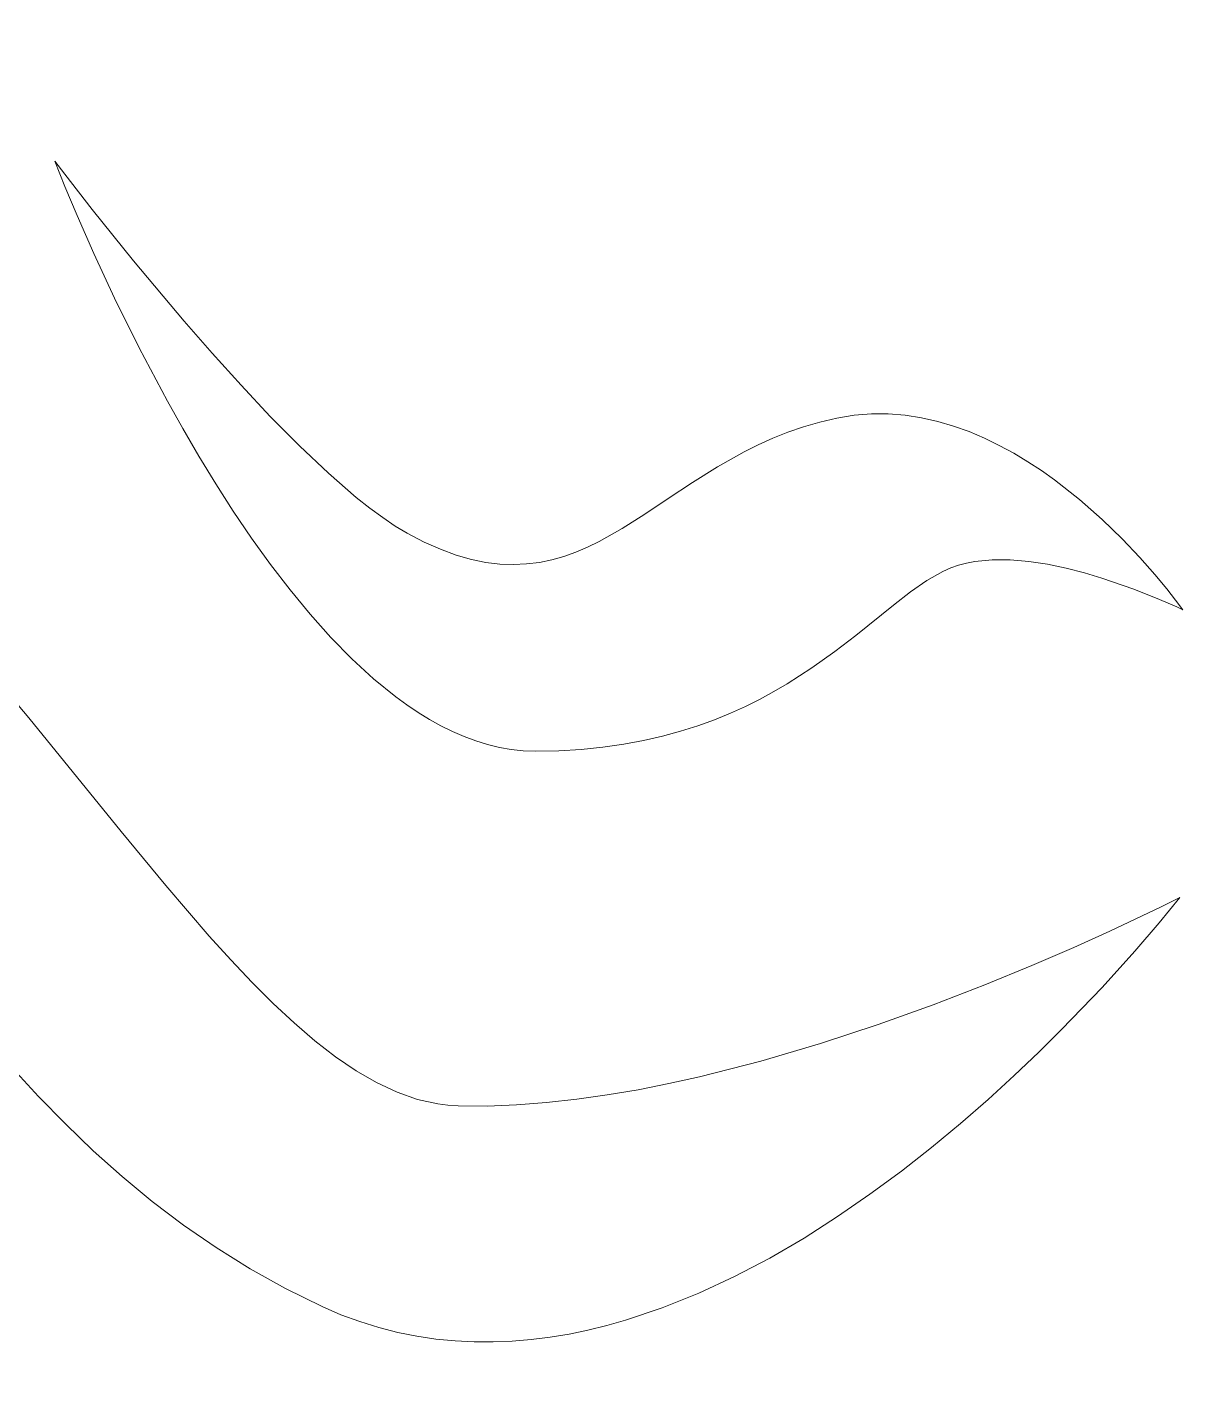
# Model space of a CAD drawing. Header units: millimetres. Extents: x -2221 to -1111, y -254 to 266.
# Drawn here: x -2125.27 to -2105.39, y -27.58 to -4.82 of the extents above; entities that cross this region are included whole.
import ezdxf

# ---------------------------------------------------------------- set-up
doc = ezdxf.new("R2010")
doc.units = ezdxf.units.MM
doc.header["$MEASUREMENT"] = 0
doc.layers.add('layer 1', color=7, linetype='Continuous')

msp = doc.modelspace()

# ---------------------------------------------------------------- linework, layer by layer
at = {"layer": 'layer 1', "lineweight": 9}
msp.add_open_spline([(-2022.148, 19.0449), (-2022.148, 19.0449), (-2022.148, 12.9691), (-2022.148, 12.9691), (-2022.148, 12.9691), (-2067.6971, 12.6042), (-2065.7915, -50.8422), (-2022.148, -50.4911), (-2022.148, -50.4911), (-2022.148, -50.4911), (-2022.148, -55.3762), (-2022.148, -55.3762), (-2022.148, -55.3762), (-2022.148, -55.3762), (-2064.4327, -55.3762), (-2064.4327, -55.3762), (-2064.4327, -55.3762), (-2064.4327, -55.3762), (-2064.4327, -52.3762), (-2064.4327, -52.3762), (-2064.4327, -52.3762), (-2064.4327, -52.3762), (-2081.3465, -52.3762), (-2081.3465, -52.3762), (-2081.3465, -52.3762), (-2081.3465, -52.3762), (-2081.3465, -55.3762), (-2081.3465, -55.3762), (-2081.3465, -55.3762), (-2081.3465, -55.3762), (-2110.9458, -55.3762), (-2110.9458, -55.3762), (-2110.9458, -55.3762), (-2110.9458, -55.3762), (-2110.9458, -52.3762), (-2110.9458, -52.3762), (-2110.9458, -52.3762), (-2110.9458, -52.3762), (-2127.8597, -52.3762), (-2127.8597, -52.3762), (-2127.8597, -52.3762), (-2127.8597, -52.3762), (-2127.8597, -55.3762), (-2127.8597, -55.3762), (-2127.8597, -55.3762), (-2127.8597, -55.3762), (-2157.459, -55.3762), (-2157.459, -55.3762)], degree=3, knots=[0, 0, 0, 0, 0.0769231, 0.0769231, 0.0769231, 0.0769231, 0.1538462, 0.1538462, 0.1538462, 0.1538462, 0.2307692, 0.2307692, 0.2307692, 0.2307692, 0.3076923, 0.3076923, 0.3076923, 0.3076923, 0.3846154, 0.3846154, 0.3846154, 0.3846154, 0.4615385, 0.4615385, 0.4615385, 0.4615385, 0.5384615, 0.5384615, 0.5384615, 0.5384615, 0.6153846, 0.6153846, 0.6153846, 0.6153846, 0.6923077, 0.6923077, 0.6923077, 0.6923077, 0.7692308, 0.7692308, 0.7692308, 0.7692308, 0.8461538, 0.8461538, 0.8461538, 0.8461538, 1, 1, 1, 1], dxfattribs=at)
at = {"layer": 'layer 1', "color": 250, "lineweight": 9}
for points, knots in [([(-2124.8019, -7.0889), (-2124.8019, -7.0889), (-2124.6306, -7.5172), (-2124.6306, -7.5172), (-2124.6306, -7.5172), (-2124.6306, -7.5172), (-2124.4237, -8.0088), (-2124.4237, -8.0088), (-2124.4237, -8.0088), (-2124.4237, -8.0088), (-2124.1419, -8.6466), (-2124.1419, -8.6466), (-2124.1419, -8.6466), (-2124.1419, -8.6466), (-2123.7906, -9.4011), (-2123.7906, -9.4011), (-2123.7906, -9.4011), (-2123.7906, -9.4011), (-2123.3743, -10.2432), (-2123.3743, -10.2432), (-2123.3743, -10.2432), (-2123.3743, -10.2432), (-2122.8977, -11.1438), (-2122.8977, -11.1438), (-2122.8977, -11.1438), (-2122.8977, -11.1438), (-2122.6382, -11.6069), (-2122.6382, -11.6069), (-2122.6382, -11.6069), (-2122.6382, -11.6069), (-2122.3655, -12.0735), (-2122.3655, -12.0735), (-2122.3655, -12.0735), (-2122.3655, -12.0735), (-2122.0802, -12.5404), (-2122.0802, -12.5404), (-2122.0802, -12.5404), (-2122.0802, -12.5404), (-2121.7828, -13.0033), (-2121.7828, -13.0033), (-2121.7828, -13.0033), (-2121.7828, -13.0033), (-2121.4738, -13.4591), (-2121.4738, -13.4591), (-2121.4738, -13.4591), (-2121.4738, -13.4591), (-2121.1536, -13.9039), (-2121.1536, -13.9039), (-2121.1536, -13.9039), (-2121.1536, -13.9039), (-2120.8236, -14.3341), (-2120.8236, -14.3341), (-2120.8236, -14.3341), (-2120.8236, -14.3341), (-2120.4836, -14.7461), (-2120.4836, -14.7461), (-2120.4836, -14.7461), (-2120.4836, -14.7461), (-2120.1346, -15.1361), (-2120.1346, -15.1361), (-2120.1346, -15.1361), (-2120.1346, -15.1361), (-2119.7771, -15.5005), (-2119.7771, -15.5005), (-2119.7771, -15.5005), (-2119.7771, -15.5005), (-2119.4116, -15.8358), (-2119.4116, -15.8358), (-2119.4116, -15.8358), (-2119.4116, -15.8358), (-2119.0389, -16.1382), (-2119.0389, -16.1382), (-2119.0389, -16.1382), (-2119.0389, -16.1382), (-2118.8497, -16.2759), (-2118.8497, -16.2759), (-2118.8497, -16.2759), (-2118.8497, -16.2759), (-2118.6592, -16.4041), (-2118.6592, -16.4041), (-2118.6592, -16.4041), (-2118.6592, -16.4041), (-2118.467, -16.5222), (-2118.467, -16.5222), (-2118.467, -16.5222), (-2118.467, -16.5222), (-2118.2736, -16.6299), (-2118.2736, -16.6299), (-2118.2736, -16.6299), (-2118.2736, -16.6299), (-2118.0785, -16.7264), (-2118.0785, -16.7264), (-2118.0785, -16.7264), (-2118.0785, -16.7264), (-2117.8823, -16.8118), (-2117.8823, -16.8118), (-2117.8823, -16.8118), (-2117.8823, -16.8118), (-2117.6849, -16.8852), (-2117.6849, -16.8852), (-2117.6849, -16.8852), (-2117.6849, -16.8852), (-2117.4862, -16.9462), (-2117.4862, -16.9462), (-2117.4862, -16.9462), (-2117.4862, -16.9462), (-2117.2864, -16.9947), (-2117.2864, -16.9947), (-2117.2864, -16.9947), (-2117.2864, -16.9947), (-2117.0856, -17.0296), (-2117.0856, -17.0296), (-2117.0856, -17.0296), (-2117.0856, -17.0296), (-2116.884, -17.0509), (-2116.884, -17.0509), (-2116.884, -17.0509), (-2116.884, -17.0509), (-2116.6814, -17.0582), (-2116.6814, -17.0582), (-2116.6814, -17.0582), (-2116.6814, -17.0582), (-2116.2829, -17.0504), (-2116.2829, -17.0504), (-2116.2829, -17.0504), (-2116.2829, -17.0504), (-2115.901, -17.0278), (-2115.901, -17.0278), (-2115.901, -17.0278), (-2115.901, -17.0278), (-2115.5354, -16.991), (-2115.5354, -16.991), (-2115.5354, -16.991), (-2115.5354, -16.991), (-2115.1851, -16.9411), (-2115.1851, -16.9411), (-2115.1851, -16.9411), (-2115.1851, -16.9411), (-2114.85, -16.8792), (-2114.85, -16.8792), (-2114.85, -16.8792), (-2114.85, -16.8792), (-2114.5294, -16.8058), (-2114.5294, -16.8058), (-2114.5294, -16.8058), (-2114.5294, -16.8058), (-2114.223, -16.722), (-2114.223, -16.722), (-2114.223, -16.722), (-2114.223, -16.722), (-2113.9296, -16.6289), (-2113.9296, -16.6289), (-2113.9296, -16.6289), (-2113.9296, -16.6289), (-2113.6494, -16.5272), (-2113.6494, -16.5272), (-2113.6494, -16.5272), (-2113.6494, -16.5272), (-2113.3816, -16.4177), (-2113.3816, -16.4177), (-2113.3816, -16.4177), (-2113.3816, -16.4177), (-2113.1254, -16.3015), (-2113.1254, -16.3015), (-2113.1254, -16.3015), (-2113.1254, -16.3015), (-2112.8805, -16.1795), (-2112.8805, -16.1795), (-2112.8805, -16.1795), (-2112.8805, -16.1795), (-2112.6467, -16.0527), (-2112.6467, -16.0527), (-2112.6467, -16.0527), (-2112.6467, -16.0527), (-2112.4227, -15.9217), (-2112.4227, -15.9217), (-2112.4227, -15.9217), (-2112.4227, -15.9217), (-2112.0033, -15.6515), (-2112.0033, -15.6515), (-2112.0033, -15.6515), (-2112.0033, -15.6515), (-2111.6183, -15.3759), (-2111.6183, -15.3759), (-2111.6183, -15.3759), (-2111.6183, -15.3759), (-2111.2635, -15.1028), (-2111.2635, -15.1028), (-2111.2635, -15.1028), (-2111.2635, -15.1028), (-2110.627, -14.5916), (-2110.627, -14.5916), (-2110.627, -14.5916), (-2110.627, -14.5916), (-2110.3368, -14.3684), (-2110.3368, -14.3684), (-2110.3368, -14.3684), (-2110.3368, -14.3684), (-2110.0594, -14.1767), (-2110.0594, -14.1767), (-2110.0594, -14.1767), (-2110.0594, -14.1767), (-2109.7906, -14.0231), (-2109.7906, -14.0231), (-2109.7906, -14.0231), (-2109.7906, -14.0231), (-2109.658, -13.9632), (-2109.658, -13.9632), (-2109.658, -13.9632), (-2109.658, -13.9632), (-2109.5261, -13.9156), (-2109.5261, -13.9156), (-2109.5261, -13.9156), (-2109.5261, -13.9156), (-2109.3914, -13.88), (-2109.3914, -13.88), (-2109.3914, -13.88), (-2109.3914, -13.88), (-2109.2516, -13.8531), (-2109.2516, -13.8531), (-2109.2516, -13.8531), (-2109.2516, -13.8531), (-2108.9592, -13.8245), (-2108.9592, -13.8245), (-2108.9592, -13.8245), (-2108.9592, -13.8245), (-2108.6536, -13.8256), (-2108.6536, -13.8256), (-2108.6536, -13.8256), (-2108.6536, -13.8256), (-2108.3397, -13.8522), (-2108.3397, -13.8522), (-2108.3397, -13.8522), (-2108.3397, -13.8522), (-2108.023, -13.9004), (-2108.023, -13.9004), (-2108.023, -13.9004), (-2108.023, -13.9004), (-2107.7078, -13.9659), (-2107.7078, -13.9659), (-2107.7078, -13.9659), (-2107.7078, -13.9659), (-2107.3991, -14.0445), (-2107.3991, -14.0445), (-2107.3991, -14.0445), (-2107.3991, -14.0445), (-2107.1022, -14.1326), (-2107.1022, -14.1326), (-2107.1022, -14.1326), (-2107.1022, -14.1326), (-2106.5625, -14.3196), (-2106.5625, -14.3196), (-2106.5625, -14.3196), (-2106.5625, -14.3196), (-2106.1281, -14.4937), (-2106.1281, -14.4937), (-2106.1281, -14.4937), (-2106.1281, -14.4937), (-2105.8387, -14.6225), (-2105.8387, -14.6225), (-2105.8387, -14.6225), (-2105.8387, -14.6225), (-2105.7333, -14.6727), (-2105.7333, -14.6727), (-2105.7333, -14.6727), (-2105.7333, -14.6727), (-2105.8561, -14.5063), (-2105.8561, -14.5063), (-2105.8561, -14.5063), (-2105.8561, -14.5063), (-2106.0046, -14.3171), (-2106.0046, -14.3171), (-2106.0046, -14.3171), (-2106.0046, -14.3171), (-2106.2065, -14.0734), (-2106.2065, -14.0734), (-2106.2065, -14.0734), (-2106.2065, -14.0734), (-2106.4587, -13.788), (-2106.4587, -13.788), (-2106.4587, -13.788), (-2106.4587, -13.788), (-2106.7577, -13.4731), (-2106.7577, -13.4731), (-2106.7577, -13.4731), (-2106.7577, -13.4731), (-2107.0999, -13.1412), (-2107.0999, -13.1412), (-2107.0999, -13.1412), (-2107.0999, -13.1412), (-2107.4822, -12.8048), (-2107.4822, -12.8048), (-2107.4822, -12.8048), (-2107.4822, -12.8048), (-2107.9014, -12.476), (-2107.9014, -12.476), (-2107.9014, -12.476), (-2107.9014, -12.476), (-2108.1237, -12.3182), (-2108.1237, -12.3182), (-2108.1237, -12.3182), (-2108.1237, -12.3182), (-2108.3539, -12.1672), (-2108.3539, -12.1672), (-2108.3539, -12.1672), (-2108.3539, -12.1672), (-2108.5916, -12.0242), (-2108.5916, -12.0242), (-2108.5916, -12.0242), (-2108.5916, -12.0242), (-2108.8363, -11.891), (-2108.8363, -11.891), (-2108.8363, -11.891), (-2108.8363, -11.891), (-2109.0877, -11.769), (-2109.0877, -11.769), (-2109.0877, -11.769), (-2109.0877, -11.769), (-2109.3454, -11.6597), (-2109.3454, -11.6597), (-2109.3454, -11.6597), (-2109.3454, -11.6597), (-2109.6086, -11.5647), (-2109.6086, -11.5647), (-2109.6086, -11.5647), (-2109.6086, -11.5647), (-2109.8776, -11.4856), (-2109.8776, -11.4856), (-2109.8776, -11.4856), (-2109.8776, -11.4856), (-2110.1513, -11.4239), (-2110.1513, -11.4239), (-2110.1513, -11.4239), (-2110.1513, -11.4239), (-2110.4297, -11.3813), (-2110.4297, -11.3813), (-2110.4297, -11.3813), (-2110.4297, -11.3813), (-2110.7121, -11.3592), (-2110.7121, -11.3592), (-2110.7121, -11.3592), (-2110.7121, -11.3592), (-2110.9982, -11.359), (-2110.9982, -11.359), (-2110.9982, -11.359), (-2110.9982, -11.359), (-2111.2875, -11.3824), (-2111.2875, -11.3824), (-2111.2875, -11.3824), (-2111.2875, -11.3824), (-2111.5799, -11.4312), (-2111.5799, -11.4312), (-2111.5799, -11.4312), (-2111.5799, -11.4312), (-2111.8684, -11.4985), (-2111.8684, -11.4985), (-2111.8684, -11.4985), (-2111.8684, -11.4985), (-2112.1449, -11.5787), (-2112.1449, -11.5787), (-2112.1449, -11.5787), (-2112.1449, -11.5787), (-2112.4104, -11.6703), (-2112.4104, -11.6703), (-2112.4104, -11.6703), (-2112.4104, -11.6703), (-2112.6657, -11.7716), (-2112.6657, -11.7716), (-2112.6657, -11.7716), (-2112.6657, -11.7716), (-2112.9114, -11.882), (-2112.9114, -11.882), (-2112.9114, -11.882), (-2112.9114, -11.882), (-2113.1483, -11.9996), (-2113.1483, -11.9996), (-2113.1483, -11.9996), (-2113.1483, -11.9996), (-2113.5993, -12.2523), (-2113.5993, -12.2523), (-2113.5993, -12.2523), (-2113.5993, -12.2523), (-2114.0248, -12.519), (-2114.0248, -12.519), (-2114.0248, -12.519), (-2114.0248, -12.519), (-2114.4312, -12.789), (-2114.4312, -12.789), (-2114.4312, -12.789), (-2114.4312, -12.789), (-2114.8251, -13.0522), (-2114.8251, -13.0522), (-2114.8251, -13.0522), (-2114.8251, -13.0522), (-2115.2127, -13.2979), (-2115.2127, -13.2979), (-2115.2127, -13.2979), (-2115.2127, -13.2979), (-2115.5999, -13.5156), (-2115.5999, -13.5156), (-2115.5999, -13.5156), (-2115.5999, -13.5156), (-2115.7958, -13.6106), (-2115.7958, -13.6106), (-2115.7958, -13.6106), (-2115.7958, -13.6106), (-2115.9939, -13.6949), (-2115.9939, -13.6949), (-2115.9939, -13.6949), (-2115.9939, -13.6949), (-2116.1951, -13.7667), (-2116.1951, -13.7667), (-2116.1951, -13.7667), (-2116.1951, -13.7667), (-2116.4004, -13.8252), (-2116.4004, -13.8252), (-2116.4004, -13.8252), (-2116.4004, -13.8252), (-2116.6105, -13.8688), (-2116.6105, -13.8688), (-2116.6105, -13.8688), (-2116.6105, -13.8688), (-2116.8261, -13.8959), (-2116.8261, -13.8959), (-2116.8261, -13.8959), (-2116.8261, -13.8959), (-2117.0479, -13.9058), (-2117.0479, -13.9058), (-2117.0479, -13.9058), (-2117.0479, -13.9058), (-2117.2769, -13.8969), (-2117.2769, -13.8969), (-2117.2769, -13.8969), (-2117.2769, -13.8969), (-2117.5139, -13.8679), (-2117.5139, -13.8679), (-2117.5139, -13.8679), (-2117.5139, -13.8679), (-2117.7595, -13.8174), (-2117.7595, -13.8174), (-2117.7595, -13.8174), (-2117.7595, -13.8174), (-2118.0148, -13.7442), (-2118.0148, -13.7442), (-2118.0148, -13.7442), (-2118.0148, -13.7442), (-2118.2803, -13.6468), (-2118.2803, -13.6468), (-2118.2803, -13.6468), (-2118.2803, -13.6468), (-2118.5569, -13.5242), (-2118.5569, -13.5242), (-2118.5569, -13.5242), (-2118.5569, -13.5242), (-2118.8453, -13.3747), (-2118.8453, -13.3747), (-2118.8453, -13.3747), (-2118.8453, -13.3747), (-2119.0472, -13.2544), (-2119.0472, -13.2544), (-2119.0472, -13.2544), (-2119.0472, -13.2544), (-2119.2581, -13.1124), (-2119.2581, -13.1124), (-2119.2581, -13.1124), (-2119.2581, -13.1124), (-2119.4776, -12.9504), (-2119.4776, -12.9504), (-2119.4776, -12.9504), (-2119.4776, -12.9504), (-2119.704, -12.7704), (-2119.704, -12.7704), (-2119.704, -12.7704), (-2119.704, -12.7704), (-2120.1747, -12.3623), (-2120.1747, -12.3623), (-2120.1747, -12.3623), (-2120.1747, -12.3623), (-2120.6616, -11.9015), (-2120.6616, -11.9015), (-2120.6616, -11.9015), (-2120.6616, -11.9015), (-2121.1573, -11.4009), (-2121.1573, -11.4009), (-2121.1573, -11.4009), (-2121.1573, -11.4009), (-2121.6526, -10.8744), (-2121.6526, -10.8744), (-2121.6526, -10.8744), (-2121.6526, -10.8744), (-2122.1399, -10.3345), (-2122.1399, -10.3345), (-2122.1399, -10.3345), (-2122.1399, -10.3345), (-2122.6109, -9.7951), (-2122.6109, -9.7951), (-2122.6109, -9.7951), (-2122.6109, -9.7951), (-2123.4707, -8.7707), (-2123.4707, -8.7707), (-2123.4707, -8.7707), (-2123.4707, -8.7707), (-2124.1663, -7.9073), (-2124.1663, -7.9073), (-2124.1663, -7.9073), (-2124.1663, -7.9073), (-2124.6319, -7.3112), (-2124.6319, -7.3112), (-2124.6319, -7.3112), (-2124.6319, -7.3112), (-2124.8019, -7.0889), (-2124.8019, -7.0889), (-2124.8019, -7.0889), (-2124.8019, -7.0889), (-2124.8019, -7.0889), (-2124.8019, -7.0889)], [0, 0, 0, 0, 0.0076923, 0.0076923, 0.0076923, 0.0076923, 0.0153846, 0.0153846, 0.0153846, 0.0153846, 0.0230769, 0.0230769, 0.0230769, 0.0230769, 0.0307692, 0.0307692, 0.0307692, 0.0307692, 0.0384615, 0.0384615, 0.0384615, 0.0384615, 0.0461538, 0.0461538, 0.0461538, 0.0461538, 0.0538462, 0.0538462, 0.0538462, 0.0538462, 0.0615385, 0.0615385, 0.0615385, 0.0615385, 0.0692308, 0.0692308, 0.0692308, 0.0692308, 0.0769231, 0.0769231, 0.0769231, 0.0769231, 0.0846154, 0.0846154, 0.0846154, 0.0846154, 0.0923077, 0.0923077, 0.0923077, 0.0923077, 0.1, 0.1, 0.1, 0.1, 0.1076923, 0.1076923, 0.1076923, 0.1076923, 0.1153846, 0.1153846, 0.1153846, 0.1153846, 0.1230769, 0.1230769, 0.1230769, 0.1230769, 0.1307692, 0.1307692, 0.1307692, 0.1307692, 0.1384615, 0.1384615, 0.1384615, 0.1384615, 0.1461538, 0.1461538, 0.1461538, 0.1461538, 0.1538462, 0.1538462, 0.1538462, 0.1538462, 0.1615385, 0.1615385, 0.1615385, 0.1615385, 0.1692308, 0.1692308, 0.1692308, 0.1692308, 0.1769231, 0.1769231, 0.1769231, 0.1769231, 0.1846154, 0.1846154, 0.1846154, 0.1846154, 0.1923077, 0.1923077, 0.1923077, 0.1923077, 0.2, 0.2, 0.2, 0.2, 0.2076923, 0.2076923, 0.2076923, 0.2076923, 0.2153846, 0.2153846, 0.2153846, 0.2153846, 0.2230769, 0.2230769, 0.2230769, 0.2230769, 0.2307692, 0.2307692, 0.2307692, 0.2307692, 0.2384615, 0.2384615, 0.2384615, 0.2384615, 0.2461538, 0.2461538, 0.2461538, 0.2461538, 0.2538462, 0.2538462, 0.2538462, 0.2538462, 0.2615385, 0.2615385, 0.2615385, 0.2615385, 0.2692308, 0.2692308, 0.2692308, 0.2692308, 0.2769231, 0.2769231, 0.2769231, 0.2769231, 0.2846154, 0.2846154, 0.2846154, 0.2846154, 0.2923077, 0.2923077, 0.2923077, 0.2923077, 0.3, 0.3, 0.3, 0.3, 0.3076923, 0.3076923, 0.3076923, 0.3076923, 0.3153846, 0.3153846, 0.3153846, 0.3153846, 0.3230769, 0.3230769, 0.3230769, 0.3230769, 0.3307692, 0.3307692, 0.3307692, 0.3307692, 0.3384615, 0.3384615, 0.3384615, 0.3384615, 0.3461538, 0.3461538, 0.3461538, 0.3461538, 0.3538462, 0.3538462, 0.3538462, 0.3538462, 0.3615385, 0.3615385, 0.3615385, 0.3615385, 0.3692308, 0.3692308, 0.3692308, 0.3692308, 0.3769231, 0.3769231, 0.3769231, 0.3769231, 0.3846154, 0.3846154, 0.3846154, 0.3846154, 0.3923077, 0.3923077, 0.3923077, 0.3923077, 0.4, 0.4, 0.4, 0.4, 0.4076923, 0.4076923, 0.4076923, 0.4076923, 0.4153846, 0.4153846, 0.4153846, 0.4153846, 0.4230769, 0.4230769, 0.4230769, 0.4230769, 0.4307692, 0.4307692, 0.4307692, 0.4307692, 0.4384615, 0.4384615, 0.4384615, 0.4384615, 0.4461538, 0.4461538, 0.4461538, 0.4461538, 0.4538462, 0.4538462, 0.4538462, 0.4538462, 0.4615385, 0.4615385, 0.4615385, 0.4615385, 0.4692308, 0.4692308, 0.4692308, 0.4692308, 0.4769231, 0.4769231, 0.4769231, 0.4769231, 0.4846154, 0.4846154, 0.4846154, 0.4846154, 0.4923077, 0.4923077, 0.4923077, 0.4923077, 0.5, 0.5, 0.5, 0.5, 0.5076923, 0.5076923, 0.5076923, 0.5076923, 0.5153846, 0.5153846, 0.5153846, 0.5153846, 0.5230769, 0.5230769, 0.5230769, 0.5230769, 0.5307692, 0.5307692, 0.5307692, 0.5307692, 0.5384615, 0.5384615, 0.5384615, 0.5384615, 0.5461538, 0.5461538, 0.5461538, 0.5461538, 0.5538462, 0.5538462, 0.5538462, 0.5538462, 0.5615385, 0.5615385, 0.5615385, 0.5615385, 0.5692308, 0.5692308, 0.5692308, 0.5692308, 0.5769231, 0.5769231, 0.5769231, 0.5769231, 0.5846154, 0.5846154, 0.5846154, 0.5846154, 0.5923077, 0.5923077, 0.5923077, 0.5923077, 0.6, 0.6, 0.6, 0.6, 0.6076923, 0.6076923, 0.6076923, 0.6076923, 0.6153846, 0.6153846, 0.6153846, 0.6153846, 0.6230769, 0.6230769, 0.6230769, 0.6230769, 0.6307692, 0.6307692, 0.6307692, 0.6307692, 0.6384615, 0.6384615, 0.6384615, 0.6384615, 0.6461538, 0.6461538, 0.6461538, 0.6461538, 0.6538462, 0.6538462, 0.6538462, 0.6538462, 0.6615385, 0.6615385, 0.6615385, 0.6615385, 0.6692308, 0.6692308, 0.6692308, 0.6692308, 0.6769231, 0.6769231, 0.6769231, 0.6769231, 0.6846154, 0.6846154, 0.6846154, 0.6846154, 0.6923077, 0.6923077, 0.6923077, 0.6923077, 0.7, 0.7, 0.7, 0.7, 0.7076923, 0.7076923, 0.7076923, 0.7076923, 0.7153846, 0.7153846, 0.7153846, 0.7153846, 0.7230769, 0.7230769, 0.7230769, 0.7230769, 0.7307692, 0.7307692, 0.7307692, 0.7307692, 0.7384615, 0.7384615, 0.7384615, 0.7384615, 0.7461538, 0.7461538, 0.7461538, 0.7461538, 0.7538462, 0.7538462, 0.7538462, 0.7538462, 0.7615385, 0.7615385, 0.7615385, 0.7615385, 0.7692308, 0.7692308, 0.7692308, 0.7692308, 0.7769231, 0.7769231, 0.7769231, 0.7769231, 0.7846154, 0.7846154, 0.7846154, 0.7846154, 0.7923077, 0.7923077, 0.7923077, 0.7923077, 0.8, 0.8, 0.8, 0.8, 0.8076923, 0.8076923, 0.8076923, 0.8076923, 0.8153846, 0.8153846, 0.8153846, 0.8153846, 0.8230769, 0.8230769, 0.8230769, 0.8230769, 0.8307692, 0.8307692, 0.8307692, 0.8307692, 0.8384615, 0.8384615, 0.8384615, 0.8384615, 0.8461538, 0.8461538, 0.8461538, 0.8461538, 0.8538462, 0.8538462, 0.8538462, 0.8538462, 0.8615385, 0.8615385, 0.8615385, 0.8615385, 0.8692308, 0.8692308, 0.8692308, 0.8692308, 0.8769231, 0.8769231, 0.8769231, 0.8769231, 0.8846154, 0.8846154, 0.8846154, 0.8846154, 0.8923077, 0.8923077, 0.8923077, 0.8923077, 0.9, 0.9, 0.9, 0.9, 0.9076923, 0.9076923, 0.9076923, 0.9076923, 0.9153846, 0.9153846, 0.9153846, 0.9153846, 0.9230769, 0.9230769, 0.9230769, 0.9230769, 0.9307692, 0.9307692, 0.9307692, 0.9307692, 0.9384615, 0.9384615, 0.9384615, 0.9384615, 0.9461538, 0.9461538, 0.9461538, 0.9461538, 0.9538462, 0.9538462, 0.9538462, 0.9538462, 0.9615385, 0.9615385, 0.9615385, 0.9615385, 0.9692308, 0.9692308, 0.9692308, 0.9692308, 0.9769231, 0.9769231, 0.9769231, 0.9769231, 0.9846154, 0.9846154, 0.9846154, 0.9846154, 1, 1, 1, 1]), ([(-2105.7874, -19.5337), (-2105.7874, -19.5337), (-2106.1, -19.6905), (-2106.1, -19.6905), (-2106.1, -19.6905), (-2106.1, -19.6905), (-2106.9677, -20.1028), (-2106.9677, -20.1028), (-2106.9677, -20.1028), (-2106.9677, -20.1028), (-2107.5775, -20.3776), (-2107.5775, -20.3776), (-2107.5775, -20.3776), (-2107.5775, -20.3776), (-2108.2866, -20.6833), (-2108.2866, -20.6833), (-2108.2866, -20.6833), (-2108.2866, -20.6833), (-2109.0824, -21.0094), (-2109.0824, -21.0094), (-2109.0824, -21.0094), (-2109.0824, -21.0094), (-2109.9518, -21.3447), (-2109.9518, -21.3447), (-2109.9518, -21.3447), (-2109.9518, -21.3447), (-2110.8813, -21.6785), (-2110.8813, -21.6785), (-2110.8813, -21.6785), (-2110.8813, -21.6785), (-2111.8582, -21.9999), (-2111.8582, -21.9999), (-2111.8582, -21.9999), (-2111.8582, -21.9999), (-2112.8696, -22.2977), (-2112.8696, -22.2977), (-2112.8696, -22.2977), (-2112.8696, -22.2977), (-2113.9022, -22.5611), (-2113.9022, -22.5611), (-2113.9022, -22.5611), (-2113.9022, -22.5611), (-2114.4223, -22.6765), (-2114.4223, -22.6765), (-2114.4223, -22.6765), (-2114.4223, -22.6765), (-2114.9427, -22.7795), (-2114.9427, -22.7795), (-2114.9427, -22.7795), (-2114.9427, -22.7795), (-2115.4621, -22.8681), (-2115.4621, -22.8681), (-2115.4621, -22.8681), (-2115.4621, -22.8681), (-2115.9785, -22.9414), (-2115.9785, -22.9414), (-2115.9785, -22.9414), (-2115.9785, -22.9414), (-2116.4905, -22.9979), (-2116.4905, -22.9979), (-2116.4905, -22.9979), (-2116.4905, -22.9979), (-2116.9962, -23.0364), (-2116.9962, -23.0364), (-2116.9962, -23.0364), (-2116.9962, -23.0364), (-2117.4942, -23.0554), (-2117.4942, -23.0554), (-2117.4942, -23.0554), (-2117.4942, -23.0554), (-2117.9829, -23.0534), (-2117.9829, -23.0534), (-2117.9829, -23.0534), (-2117.9829, -23.0534), (-2118.1549, -23.0429), (-2118.1549, -23.0429), (-2118.1549, -23.0429), (-2118.1549, -23.0429), (-2118.3271, -23.0205), (-2118.3271, -23.0205), (-2118.3271, -23.0205), (-2118.3271, -23.0205), (-2118.6714, -22.9421), (-2118.6714, -22.9421), (-2118.6714, -22.9421), (-2118.6714, -22.9421), (-2119.0158, -22.8207), (-2119.0158, -22.8207), (-2119.0158, -22.8207), (-2119.0158, -22.8207), (-2119.3614, -22.6584), (-2119.3614, -22.6584), (-2119.3614, -22.6584), (-2119.3614, -22.6584), (-2119.7082, -22.4579), (-2119.7082, -22.4579), (-2119.7082, -22.4579), (-2119.7082, -22.4579), (-2120.0559, -22.2212), (-2120.0559, -22.2212), (-2120.0559, -22.2212), (-2120.0559, -22.2212), (-2120.4054, -21.9511), (-2120.4054, -21.9511), (-2120.4054, -21.9511), (-2120.4054, -21.9511), (-2120.7568, -21.6503), (-2120.7568, -21.6503), (-2120.7568, -21.6503), (-2120.7568, -21.6503), (-2121.1109, -21.3207), (-2121.1109, -21.3207), (-2121.1109, -21.3207), (-2121.1109, -21.3207), (-2121.467, -20.965), (-2121.467, -20.965), (-2121.467, -20.965), (-2121.467, -20.965), (-2121.8264, -20.5853), (-2121.8264, -20.5853), (-2121.8264, -20.5853), (-2121.8264, -20.5853), (-2122.1887, -20.1843), (-2122.1887, -20.1843), (-2122.1887, -20.1843), (-2122.1887, -20.1843), (-2122.9243, -19.328), (-2122.9243, -19.328), (-2122.9243, -19.328), (-2122.9243, -19.328), (-2123.6763, -18.4153), (-2123.6763, -18.4153), (-2123.6763, -18.4153), (-2123.6763, -18.4153), (-2125.2396, -16.4979), (-2125.2396, -16.4979), (-2125.2396, -16.4979), (-2125.2396, -16.4979), (-2126.0551, -15.5324), (-2126.0551, -15.5324), (-2126.0551, -15.5324), (-2126.0551, -15.5324), (-2126.897, -14.5875), (-2126.897, -14.5875), (-2126.897, -14.5875), (-2126.897, -14.5875), (-2127.3288, -14.1291), (-2127.3288, -14.1291), (-2127.3288, -14.1291), (-2127.3288, -14.1291), (-2127.7677, -13.6832), (-2127.7677, -13.6832), (-2127.7677, -13.6832), (-2127.7677, -13.6832), (-2128.2145, -13.2525), (-2128.2145, -13.2525), (-2128.2145, -13.2525), (-2128.2145, -13.2525), (-2128.6694, -12.8387), (-2128.6694, -12.8387), (-2128.6694, -12.8387), (-2128.6694, -12.8387), (-2129.1325, -12.4449), (-2129.1325, -12.4449), (-2129.1325, -12.4449), (-2129.1325, -12.4449), (-2129.6044, -12.0735), (-2129.6044, -12.0735), (-2129.6044, -12.0735), (-2129.6044, -12.0735), (-2130.0852, -11.7266), (-2130.0852, -11.7266), (-2130.0852, -11.7266), (-2130.0852, -11.7266), (-2130.5755, -11.4066), (-2130.5755, -11.4066), (-2130.5755, -11.4066), (-2130.5755, -11.4066), (-2131.071, -11.1211), (-2131.071, -11.1211), (-2131.071, -11.1211), (-2131.071, -11.1211), (-2131.5648, -10.8741), (-2131.5648, -10.8741), (-2131.5648, -10.8741), (-2131.5648, -10.8741), (-2132.0561, -10.6638), (-2132.0561, -10.6638), (-2132.0561, -10.6638), (-2132.0561, -10.6638), (-2132.5437, -10.4883), (-2132.5437, -10.4883), (-2132.5437, -10.4883), (-2132.5437, -10.4883), (-2133.0266, -10.3454), (-2133.0266, -10.3454), (-2133.0266, -10.3454), (-2133.0266, -10.3454), (-2133.5041, -10.2334), (-2133.5041, -10.2334), (-2133.5041, -10.2334), (-2133.5041, -10.2334), (-2133.9753, -10.1505), (-2133.9753, -10.1505), (-2133.9753, -10.1505), (-2133.9753, -10.1505), (-2134.4391, -10.0943), (-2134.4391, -10.0943), (-2134.4391, -10.0943), (-2134.4391, -10.0943), (-2134.8949, -10.0632), (-2134.8949, -10.0632), (-2134.8949, -10.0632), (-2134.8949, -10.0632), (-2135.3415, -10.0553), (-2135.3415, -10.0553), (-2135.3415, -10.0553), (-2135.3415, -10.0553), (-2135.7779, -10.0683), (-2135.7779, -10.0683), (-2135.7779, -10.0683), (-2135.7779, -10.0683), (-2136.2036, -10.1006), (-2136.2036, -10.1006), (-2136.2036, -10.1006), (-2136.2036, -10.1006), (-2136.6173, -10.1505), (-2136.6173, -10.1505), (-2136.6173, -10.1505), (-2136.6173, -10.1505), (-2137.0183, -10.2153), (-2137.0183, -10.2153), (-2137.0183, -10.2153), (-2137.0183, -10.2153), (-2137.4055, -10.2938), (-2137.4055, -10.2938), (-2137.4055, -10.2938), (-2137.4055, -10.2938), (-2137.7784, -10.3838), (-2137.7784, -10.3838), (-2137.7784, -10.3838), (-2137.7784, -10.3838), (-2138.1356, -10.4832), (-2138.1356, -10.4832), (-2138.1356, -10.4832), (-2138.1356, -10.4832), (-2138.4764, -10.5901), (-2138.4764, -10.5901), (-2138.4764, -10.5901), (-2138.4764, -10.5901), (-2139.1049, -10.8197), (-2139.1049, -10.8197), (-2139.1049, -10.8197), (-2139.1049, -10.8197), (-2139.6568, -11.0562), (-2139.6568, -11.0562), (-2139.6568, -11.0562), (-2139.6568, -11.0562), (-2140.1248, -11.2842), (-2140.1248, -11.2842), (-2140.1248, -11.2842), (-2140.1248, -11.2842), (-2140.5015, -11.4888), (-2140.5015, -11.4888), (-2140.5015, -11.4888), (-2140.5015, -11.4888), (-2140.7797, -11.6539), (-2140.7797, -11.6539), (-2140.7797, -11.6539), (-2140.7797, -11.6539), (-2141.011, -11.8047), (-2141.011, -11.8047), (-2141.011, -11.8047), (-2141.011, -11.8047), (-2140.8402, -11.7743), (-2140.8402, -11.7743), (-2140.8402, -11.7743), (-2140.8402, -11.7743), (-2140.3566, -11.7121), (-2140.3566, -11.7121), (-2140.3566, -11.7121), (-2140.3566, -11.7121), (-2140.011, -11.6833), (-2140.011, -11.6833), (-2140.011, -11.6833), (-2140.011, -11.6833), (-2139.603, -11.6633), (-2139.603, -11.6633), (-2139.603, -11.6633), (-2139.603, -11.6633), (-2139.1385, -11.6575), (-2139.1385, -11.6575), (-2139.1385, -11.6575), (-2139.1385, -11.6575), (-2138.6226, -11.6713), (-2138.6226, -11.6713), (-2138.6226, -11.6713), (-2138.6226, -11.6713), (-2138.0604, -11.711), (-2138.0604, -11.711), (-2138.0604, -11.711), (-2138.0604, -11.711), (-2137.4577, -11.7815), (-2137.4577, -11.7815), (-2137.4577, -11.7815), (-2137.4577, -11.7815), (-2136.8195, -11.8888), (-2136.8195, -11.8888), (-2136.8195, -11.8888), (-2136.8195, -11.8888), (-2136.1514, -12.038), (-2136.1514, -12.038), (-2136.1514, -12.038), (-2136.1514, -12.038), (-2135.4587, -12.2346), (-2135.4587, -12.2346), (-2135.4587, -12.2346), (-2135.4587, -12.2346), (-2135.1047, -12.3528), (-2135.1047, -12.3528), (-2135.1047, -12.3528), (-2135.1047, -12.3528), (-2134.7467, -12.4848), (-2134.7467, -12.4848), (-2134.7467, -12.4848), (-2134.7467, -12.4848), (-2134.3849, -12.6314), (-2134.3849, -12.6314), (-2134.3849, -12.6314), (-2134.3849, -12.6314), (-2134.0205, -12.7934), (-2134.0205, -12.7934), (-2134.0205, -12.7934), (-2134.0205, -12.7934), (-2133.6539, -12.9716), (-2133.6539, -12.9716), (-2133.6539, -12.9716), (-2133.6539, -12.9716), (-2133.286, -13.1667), (-2133.286, -13.1667), (-2133.286, -13.1667), (-2133.286, -13.1667), (-2132.9232, -13.3856), (-2132.9232, -13.3856), (-2132.9232, -13.3856), (-2132.9232, -13.3856), (-2132.5689, -13.637), (-2132.5689, -13.637), (-2132.5689, -13.637), (-2132.5689, -13.637), (-2132.2216, -13.9187), (-2132.2216, -13.9187), (-2132.2216, -13.9187), (-2132.2216, -13.9187), (-2131.8802, -14.2287), (-2131.8802, -14.2287), (-2131.8802, -14.2287), (-2131.8802, -14.2287), (-2131.5442, -14.5653), (-2131.5442, -14.5653), (-2131.5442, -14.5653), (-2131.5442, -14.5653), (-2131.2116, -14.9261), (-2131.2116, -14.9261), (-2131.2116, -14.9261), (-2131.2116, -14.9261), (-2130.882, -15.3095), (-2130.882, -15.3095), (-2130.882, -15.3095), (-2130.882, -15.3095), (-2130.554, -15.7133), (-2130.554, -15.7133), (-2130.554, -15.7133), (-2130.554, -15.7133), (-2129.8984, -16.5746), (-2129.8984, -16.5746), (-2129.8984, -16.5746), (-2129.8984, -16.5746), (-2129.2361, -17.4944), (-2129.2361, -17.4944), (-2129.2361, -17.4944), (-2129.2361, -17.4944), (-2127.8552, -19.446), (-2127.8552, -19.446), (-2127.8552, -19.446), (-2127.8552, -19.446), (-2127.1191, -20.4466), (-2127.1191, -20.4466), (-2127.1191, -20.4466), (-2127.1191, -20.4466), (-2126.7355, -20.9463), (-2126.7355, -20.9463), (-2126.7355, -20.9463), (-2126.7355, -20.9463), (-2126.3407, -21.4429), (-2126.3407, -21.4429), (-2126.3407, -21.4429), (-2126.3407, -21.4429), (-2125.9326, -21.9344), (-2125.9326, -21.9344), (-2125.9326, -21.9344), (-2125.9326, -21.9344), (-2125.5107, -22.4187), (-2125.5107, -22.4187), (-2125.5107, -22.4187), (-2125.5107, -22.4187), (-2125.0737, -22.8944), (-2125.0737, -22.8944), (-2125.0737, -22.8944), (-2125.0737, -22.8944), (-2124.6206, -23.3589), (-2124.6206, -23.3589), (-2124.6206, -23.3589), (-2124.6206, -23.3589), (-2124.1503, -23.8106), (-2124.1503, -23.8106), (-2124.1503, -23.8106), (-2124.1503, -23.8106), (-2123.6615, -24.2471), (-2123.6615, -24.2471), (-2123.6615, -24.2471), (-2123.6615, -24.2471), (-2123.1536, -24.6672), (-2123.1536, -24.6672), (-2123.1536, -24.6672), (-2123.1536, -24.6672), (-2122.6248, -25.0684), (-2122.6248, -25.0684), (-2122.6248, -25.0684), (-2122.6248, -25.0684), (-2122.0744, -25.4486), (-2122.0744, -25.4486), (-2122.0744, -25.4486), (-2122.0744, -25.4486), (-2121.5008, -25.8063), (-2121.5008, -25.8063), (-2121.5008, -25.8063), (-2121.5008, -25.8063), (-2120.9037, -26.1391), (-2120.9037, -26.1391), (-2120.9037, -26.1391), (-2120.9037, -26.1391), (-2120.2814, -26.4454), (-2120.2814, -26.4454), (-2120.2814, -26.4454), (-2120.2814, -26.4454), (-2119.9631, -26.5816), (-2119.9631, -26.5816), (-2119.9631, -26.5816), (-2119.9631, -26.5816), (-2119.6433, -26.6991), (-2119.6433, -26.6991), (-2119.6433, -26.6991), (-2119.6433, -26.6991), (-2119.3228, -26.7984), (-2119.3228, -26.7984), (-2119.3228, -26.7984), (-2119.3228, -26.7984), (-2119.0015, -26.8801), (-2119.0015, -26.8801), (-2119.0015, -26.8801), (-2119.0015, -26.8801), (-2118.6796, -26.9446), (-2118.6796, -26.9446), (-2118.6796, -26.9446), (-2118.6796, -26.9446), (-2118.3573, -26.9925), (-2118.3573, -26.9925), (-2118.3573, -26.9925), (-2118.3573, -26.9925), (-2118.0347, -27.0244), (-2118.0347, -27.0244), (-2118.0347, -27.0244), (-2118.0347, -27.0244), (-2117.7122, -27.0407), (-2117.7122, -27.0407), (-2117.7122, -27.0407), (-2117.7122, -27.0407), (-2117.3899, -27.042), (-2117.3899, -27.042), (-2117.3899, -27.042), (-2117.3899, -27.042), (-2117.0681, -27.029), (-2117.0681, -27.029), (-2117.0681, -27.029), (-2117.0681, -27.029), (-2116.7469, -27.0021), (-2116.7469, -27.0021), (-2116.7469, -27.0021), (-2116.7469, -27.0021), (-2116.4264, -26.9615), (-2116.4264, -26.9615), (-2116.4264, -26.9615), (-2116.4264, -26.9615), (-2116.1069, -26.9083), (-2116.1069, -26.9083), (-2116.1069, -26.9083), (-2116.1069, -26.9083), (-2115.7888, -26.8426), (-2115.7888, -26.8426), (-2115.7888, -26.8426), (-2115.7888, -26.8426), (-2115.4721, -26.7654), (-2115.4721, -26.7654), (-2115.4721, -26.7654), (-2115.4721, -26.7654), (-2115.1568, -26.6765), (-2115.1568, -26.6765), (-2115.1568, -26.6765), (-2115.1568, -26.6765), (-2114.532, -26.4675), (-2114.532, -26.4675), (-2114.532, -26.4675), (-2114.532, -26.4675), (-2113.9157, -26.2194), (-2113.9157, -26.2194), (-2113.9157, -26.2194), (-2113.9157, -26.2194), (-2113.3102, -25.9369), (-2113.3102, -25.9369), (-2113.3102, -25.9369), (-2113.3102, -25.9369), (-2112.7162, -25.6242), (-2112.7162, -25.6242), (-2112.7162, -25.6242), (-2112.7162, -25.6242), (-2112.1359, -25.2853), (-2112.1359, -25.2853), (-2112.1359, -25.2853), (-2112.1359, -25.2853), (-2111.5709, -24.9248), (-2111.5709, -24.9248), (-2111.5709, -24.9248), (-2111.5709, -24.9248), (-2111.0224, -24.5465), (-2111.0224, -24.5465), (-2111.0224, -24.5465), (-2111.0224, -24.5465), (-2110.4923, -24.155), (-2110.4923, -24.155), (-2110.4923, -24.155), (-2110.4923, -24.155), (-2109.982, -23.7543), (-2109.982, -23.7543), (-2109.982, -23.7543), (-2109.982, -23.7543), (-2109.4929, -23.3485), (-2109.4929, -23.3485), (-2109.4929, -23.3485), (-2109.4929, -23.3485), (-2109.027, -22.9425), (-2109.027, -22.9425), (-2109.027, -22.9425), (-2109.027, -22.9425), (-2108.5858, -22.5399), (-2108.5858, -22.5399), (-2108.5858, -22.5399), (-2108.5858, -22.5399), (-2108.1708, -22.1453), (-2108.1708, -22.1453), (-2108.1708, -22.1453), (-2108.1708, -22.1453), (-2107.7836, -21.7627), (-2107.7836, -21.7627), (-2107.7836, -21.7627), (-2107.7836, -21.7627), (-2107.0987, -21.0505), (-2107.0987, -21.0505), (-2107.0987, -21.0505), (-2107.0987, -21.0505), (-2106.544, -20.4378), (-2106.544, -20.4378), (-2106.544, -20.4378), (-2106.544, -20.4378), (-2106.132, -19.9582), (-2106.132, -19.9582), (-2106.132, -19.9582), (-2106.132, -19.9582), (-2105.7874, -19.5337), (-2105.7874, -19.5337), (-2105.7874, -19.5337), (-2105.7874, -19.5337), (-2105.7874, -19.5337), (-2105.7874, -19.5337)], [0, 0, 0, 0, 0.0068027, 0.0068027, 0.0068027, 0.0068027, 0.0136054, 0.0136054, 0.0136054, 0.0136054, 0.0204082, 0.0204082, 0.0204082, 0.0204082, 0.0272109, 0.0272109, 0.0272109, 0.0272109, 0.0340136, 0.0340136, 0.0340136, 0.0340136, 0.0408163, 0.0408163, 0.0408163, 0.0408163, 0.047619, 0.047619, 0.047619, 0.047619, 0.0544218, 0.0544218, 0.0544218, 0.0544218, 0.0612245, 0.0612245, 0.0612245, 0.0612245, 0.0680272, 0.0680272, 0.0680272, 0.0680272, 0.0748299, 0.0748299, 0.0748299, 0.0748299, 0.0816327, 0.0816327, 0.0816327, 0.0816327, 0.0884354, 0.0884354, 0.0884354, 0.0884354, 0.0952381, 0.0952381, 0.0952381, 0.0952381, 0.1020408, 0.1020408, 0.1020408, 0.1020408, 0.1088435, 0.1088435, 0.1088435, 0.1088435, 0.1156463, 0.1156463, 0.1156463, 0.1156463, 0.122449, 0.122449, 0.122449, 0.122449, 0.1292517, 0.1292517, 0.1292517, 0.1292517, 0.1360544, 0.1360544, 0.1360544, 0.1360544, 0.1428571, 0.1428571, 0.1428571, 0.1428571, 0.1496599, 0.1496599, 0.1496599, 0.1496599, 0.1564626, 0.1564626, 0.1564626, 0.1564626, 0.1632653, 0.1632653, 0.1632653, 0.1632653, 0.170068, 0.170068, 0.170068, 0.170068, 0.1768707, 0.1768707, 0.1768707, 0.1768707, 0.1836735, 0.1836735, 0.1836735, 0.1836735, 0.1904762, 0.1904762, 0.1904762, 0.1904762, 0.1972789, 0.1972789, 0.1972789, 0.1972789, 0.2040816, 0.2040816, 0.2040816, 0.2040816, 0.2108844, 0.2108844, 0.2108844, 0.2108844, 0.2176871, 0.2176871, 0.2176871, 0.2176871, 0.2244898, 0.2244898, 0.2244898, 0.2244898, 0.2312925, 0.2312925, 0.2312925, 0.2312925, 0.2380952, 0.2380952, 0.2380952, 0.2380952, 0.244898, 0.244898, 0.244898, 0.244898, 0.2517007, 0.2517007, 0.2517007, 0.2517007, 0.2585034, 0.2585034, 0.2585034, 0.2585034, 0.2653061, 0.2653061, 0.2653061, 0.2653061, 0.2721088, 0.2721088, 0.2721088, 0.2721088, 0.2789116, 0.2789116, 0.2789116, 0.2789116, 0.2857143, 0.2857143, 0.2857143, 0.2857143, 0.292517, 0.292517, 0.292517, 0.292517, 0.2993197, 0.2993197, 0.2993197, 0.2993197, 0.3061224, 0.3061224, 0.3061224, 0.3061224, 0.3129252, 0.3129252, 0.3129252, 0.3129252, 0.3197279, 0.3197279, 0.3197279, 0.3197279, 0.3265306, 0.3265306, 0.3265306, 0.3265306, 0.3333333, 0.3333333, 0.3333333, 0.3333333, 0.3401361, 0.3401361, 0.3401361, 0.3401361, 0.3469388, 0.3469388, 0.3469388, 0.3469388, 0.3537415, 0.3537415, 0.3537415, 0.3537415, 0.3605442, 0.3605442, 0.3605442, 0.3605442, 0.3673469, 0.3673469, 0.3673469, 0.3673469, 0.3741497, 0.3741497, 0.3741497, 0.3741497, 0.3809524, 0.3809524, 0.3809524, 0.3809524, 0.3877551, 0.3877551, 0.3877551, 0.3877551, 0.3945578, 0.3945578, 0.3945578, 0.3945578, 0.4013605, 0.4013605, 0.4013605, 0.4013605, 0.4081633, 0.4081633, 0.4081633, 0.4081633, 0.414966, 0.414966, 0.414966, 0.414966, 0.4217687, 0.4217687, 0.4217687, 0.4217687, 0.4285714, 0.4285714, 0.4285714, 0.4285714, 0.4353741, 0.4353741, 0.4353741, 0.4353741, 0.4421769, 0.4421769, 0.4421769, 0.4421769, 0.4489796, 0.4489796, 0.4489796, 0.4489796, 0.4557823, 0.4557823, 0.4557823, 0.4557823, 0.462585, 0.462585, 0.462585, 0.462585, 0.4693878, 0.4693878, 0.4693878, 0.4693878, 0.4761905, 0.4761905, 0.4761905, 0.4761905, 0.4829932, 0.4829932, 0.4829932, 0.4829932, 0.4897959, 0.4897959, 0.4897959, 0.4897959, 0.4965986, 0.4965986, 0.4965986, 0.4965986, 0.5034014, 0.5034014, 0.5034014, 0.5034014, 0.5102041, 0.5102041, 0.5102041, 0.5102041, 0.5170068, 0.5170068, 0.5170068, 0.5170068, 0.5238095, 0.5238095, 0.5238095, 0.5238095, 0.5306122, 0.5306122, 0.5306122, 0.5306122, 0.537415, 0.537415, 0.537415, 0.537415, 0.5442177, 0.5442177, 0.5442177, 0.5442177, 0.5510204, 0.5510204, 0.5510204, 0.5510204, 0.5578231, 0.5578231, 0.5578231, 0.5578231, 0.5646259, 0.5646259, 0.5646259, 0.5646259, 0.5714286, 0.5714286, 0.5714286, 0.5714286, 0.5782313, 0.5782313, 0.5782313, 0.5782313, 0.585034, 0.585034, 0.585034, 0.585034, 0.5918367, 0.5918367, 0.5918367, 0.5918367, 0.5986395, 0.5986395, 0.5986395, 0.5986395, 0.6054422, 0.6054422, 0.6054422, 0.6054422, 0.6122449, 0.6122449, 0.6122449, 0.6122449, 0.6190476, 0.6190476, 0.6190476, 0.6190476, 0.6258503, 0.6258503, 0.6258503, 0.6258503, 0.6326531, 0.6326531, 0.6326531, 0.6326531, 0.6394558, 0.6394558, 0.6394558, 0.6394558, 0.6462585, 0.6462585, 0.6462585, 0.6462585, 0.6530612, 0.6530612, 0.6530612, 0.6530612, 0.6598639, 0.6598639, 0.6598639, 0.6598639, 0.6666667, 0.6666667, 0.6666667, 0.6666667, 0.6734694, 0.6734694, 0.6734694, 0.6734694, 0.6802721, 0.6802721, 0.6802721, 0.6802721, 0.6870748, 0.6870748, 0.6870748, 0.6870748, 0.6938776, 0.6938776, 0.6938776, 0.6938776, 0.7006803, 0.7006803, 0.7006803, 0.7006803, 0.707483, 0.707483, 0.707483, 0.707483, 0.7142857, 0.7142857, 0.7142857, 0.7142857, 0.7210884, 0.7210884, 0.7210884, 0.7210884, 0.7278912, 0.7278912, 0.7278912, 0.7278912, 0.7346939, 0.7346939, 0.7346939, 0.7346939, 0.7414966, 0.7414966, 0.7414966, 0.7414966, 0.7482993, 0.7482993, 0.7482993, 0.7482993, 0.755102, 0.755102, 0.755102, 0.755102, 0.7619048, 0.7619048, 0.7619048, 0.7619048, 0.7687075, 0.7687075, 0.7687075, 0.7687075, 0.7755102, 0.7755102, 0.7755102, 0.7755102, 0.7823129, 0.7823129, 0.7823129, 0.7823129, 0.7891156, 0.7891156, 0.7891156, 0.7891156, 0.7959184, 0.7959184, 0.7959184, 0.7959184, 0.8027211, 0.8027211, 0.8027211, 0.8027211, 0.8095238, 0.8095238, 0.8095238, 0.8095238, 0.8163265, 0.8163265, 0.8163265, 0.8163265, 0.8231293, 0.8231293, 0.8231293, 0.8231293, 0.829932, 0.829932, 0.829932, 0.829932, 0.8367347, 0.8367347, 0.8367347, 0.8367347, 0.8435374, 0.8435374, 0.8435374, 0.8435374, 0.8503401, 0.8503401, 0.8503401, 0.8503401, 0.8571429, 0.8571429, 0.8571429, 0.8571429, 0.8639456, 0.8639456, 0.8639456, 0.8639456, 0.8707483, 0.8707483, 0.8707483, 0.8707483, 0.877551, 0.877551, 0.877551, 0.877551, 0.8843537, 0.8843537, 0.8843537, 0.8843537, 0.8911565, 0.8911565, 0.8911565, 0.8911565, 0.8979592, 0.8979592, 0.8979592, 0.8979592, 0.9047619, 0.9047619, 0.9047619, 0.9047619, 0.9115646, 0.9115646, 0.9115646, 0.9115646, 0.9183673, 0.9183673, 0.9183673, 0.9183673, 0.9251701, 0.9251701, 0.9251701, 0.9251701, 0.9319728, 0.9319728, 0.9319728, 0.9319728, 0.9387755, 0.9387755, 0.9387755, 0.9387755, 0.9455782, 0.9455782, 0.9455782, 0.9455782, 0.952381, 0.952381, 0.952381, 0.952381, 0.9591837, 0.9591837, 0.9591837, 0.9591837, 0.9659864, 0.9659864, 0.9659864, 0.9659864, 0.9727891, 0.9727891, 0.9727891, 0.9727891, 0.9795918, 0.9795918, 0.9795918, 0.9795918, 0.9863946, 0.9863946, 0.9863946, 0.9863946, 1, 1, 1, 1])]:
    msp.add_open_spline(points, degree=3, knots=knots, dxfattribs=at)

doc.saveas('drawing.dxf')
